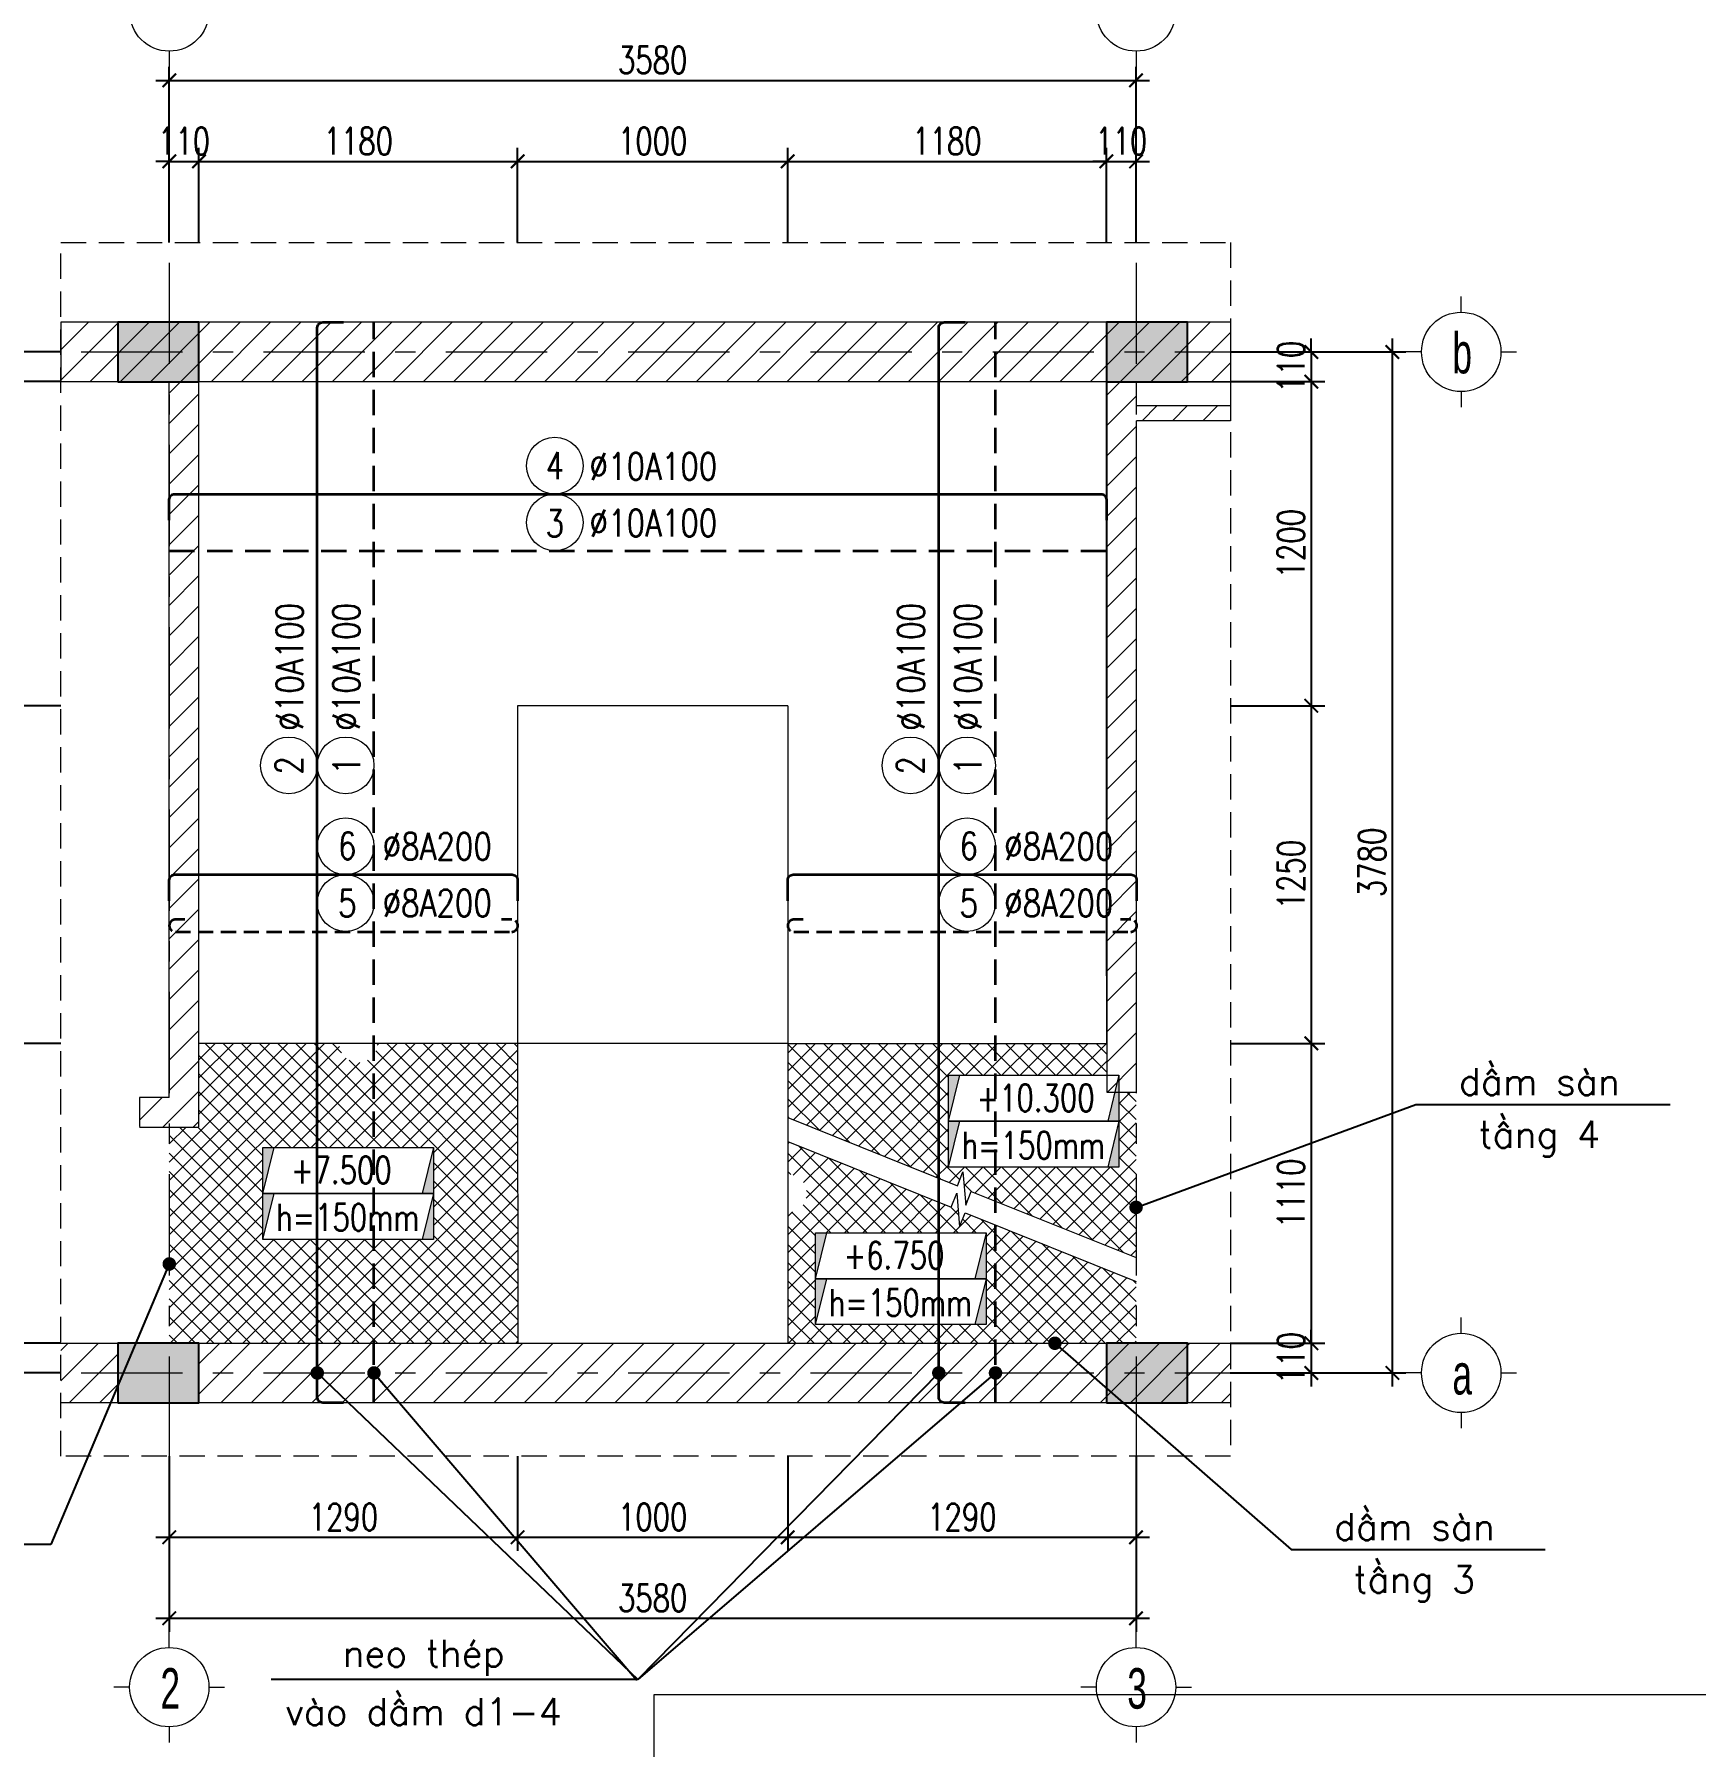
# Model space of a CAD drawing. Extents: x -2098986 to 943, y -1296280 to 73591.
# Drawn here: x -1720119 to -1707814, y -1278822 to -1266142 of the extents above; entities that cross this region are included whole.
import ezdxf
from ezdxf.enums import TextEntityAlignment as Align

# ---------------------------------------------------------------- set-up
doc = ezdxf.new("R2010")
doc.units = 0
doc.header["$LTSCALE"] = 150
doc.header["$PDMODE"] = 35
for name, pattern in [('_Tim', [9, 5, -1.5, 1, -1.5]), ('DASHED2', [0.375, 0.25, -0.125]), ('HIDDEN', [0.375, 0.25, -0.125])]:
    doc.linetypes.add(name, pattern=pattern)
doc.layers.get('0').update_dxf_attribs({"lineweight": 18})
doc.layers.get('Defpoints').update_dxf_attribs({"lineweight": 18})
doc.layers.add('DIM', color=1, linetype='Continuous')
doc.layers.add('HATCH', color=8, linetype='Continuous')
for name, color, linetype, lineweight in [('LS-DIM', 251, 'Continuous', 13), ('LS-HATCH', 147, 'Continuous', 9), ('LS-TEXT', 60, 'Continuous', 20), ('LS-THAY', 7, 'Continuous', 20), ('LS-THEP', 3, 'Continuous', 35), ('LS-TRUC', 108, '_Tim', 9)]:
    doc.layers.add(name, color=color, linetype=linetype, lineweight=lineweight)
doc.styles.add('KCVN-LEADER', font='vnromadi.shx', dxfattribs={"width": 0.7, "height": 4})
doc.styles.add('vnsimpli', font='vnsimli.shx', dxfattribs={"width": 0.75})
doc.dimstyles.new('D50', dxfattribs={"dimtxt": 200, "dimasz": 100, "dimexe": 100, "dimexo": 0, "dimgap": 50, "dimtad": 1, "dimdec": 0, "dimlfac": 0.5, "dimzin": 0, "dimdsep": 46, "dimtxsty": 'vnsimpli', "dimblk1": 'ARCHTICK', "dimblk2": 'ARCHTICK', "dimsah": 1, "dimcen": 0, "dimdle": 100, "dimclrd": 256, "dimclre": 256, "dimclrt": 60, "dimadec": 0, "dimazin": 0, "dimtfac": 0.02, "dimtdec": 0, "dimtix": 1, "dimtmove": 2, "dimatfit": 3, "dimldrblk": 'ARCHTICK', "dimfxl": 100, "dimtolj": 1, "dimtzin": 0, "dimarcsym": 0})
pattern_1 = [(45, (275673.25, -10836.96), (-112.253202, 112.253202), [])]
pattern_2 = [(45, (223006.89, 25633.69), (-67.351921, 67.351921), []), (135, (223006.89, 25633.69), (-67.351921, -67.351921), [])]

# ---------------------------------------------------------------- blocks, each defined once
blk = doc.blocks.new('_ArchTick')
at = {"layer": 'DIM', "color": 0, "const_width": 0.15}
blk.add_lwpolyline([(-0.5, -0.5), (0.5, 0.5)], dxfattribs=at)
blk = doc.blocks.new('*D1452')
at = {"layer": 'Defpoints', "color": 0, "transparency": 16777216}
for p in [(-1718899, -1267083), (-1719119, -1267683), (-1718899, -1267683)]:
    blk.add_point(p, dxfattribs=at)
at = {"layer": 'LS-DIM', "lineweight": -2, "transparency": 16777216}
for p, q in [((-1719119, -1267683), (-1719119, -1266983)), ((-1718899, -1267683), (-1718899, -1266983)), ((-1719119, -1267083), (-1719219, -1267083)), ((-1719119, -1267083), (-1718899, -1267083)), ((-1718899, -1267083), (-1718799, -1267083))]:
    blk.add_line(p, q, dxfattribs=at)
at = {"layer": 'LS-DIM', "lineweight": -2, "transparency": 16777216, "xscale": 100, "yscale": 100, "zscale": 100}
blk.add_blockref('_ArchTick', (-1719119, -1267083), dxfattribs=at)
at = {"layer": 'LS-DIM', "lineweight": -2, "transparency": 16777216, "xscale": 100, "yscale": 100, "zscale": 100, "rotation": 180}
blk.add_blockref('_ArchTick', (-1718899, -1267083), dxfattribs=at)
at = {"layer": 'LS-DIM', "color": 60, "transparency": 16777216, "insert": (-1719009, -1266933), "char_height": 200, "attachment_point": 5, "style": 'vnsimpli'}
blk.add_mtext('\\A1;110', dxfattribs=at)
blk = doc.blocks.new('*D1453')
at = {"layer": 'Defpoints', "color": 0, "transparency": 16777216}
for p in [(-1716539, -1267083), (-1718899, -1267683), (-1716539, -1267683)]:
    blk.add_point(p, dxfattribs=at)
at = {"layer": 'LS-DIM', "lineweight": -2, "transparency": 16777216}
for p, q in [((-1718899, -1267683), (-1718899, -1266983)), ((-1716539, -1267683), (-1716539, -1266983)), ((-1718999, -1267083), (-1716439, -1267083))]:
    blk.add_line(p, q, dxfattribs=at)
at = {"layer": 'LS-DIM', "lineweight": -2, "transparency": 16777216, "xscale": 100, "yscale": 100, "zscale": 100, "rotation": 180}
blk.add_blockref('_ArchTick', (-1718899, -1267083), dxfattribs=at)
at = {"layer": 'LS-DIM', "lineweight": -2, "transparency": 16777216, "xscale": 100, "yscale": 100, "zscale": 100}
blk.add_blockref('_ArchTick', (-1716539, -1267083), dxfattribs=at)
at = {"layer": 'LS-DIM', "color": 60, "transparency": 16777216, "insert": (-1717719, -1266933), "char_height": 200, "attachment_point": 5, "style": 'vnsimpli'}
blk.add_mtext('\\A1;1180', dxfattribs=at)
blk = doc.blocks.new('*D1454')
at = {"layer": 'Defpoints', "color": 0, "transparency": 16777216}
for p in [(-1714539, -1267083), (-1716539, -1267683), (-1714539, -1267683)]:
    blk.add_point(p, dxfattribs=at)
at = {"layer": 'LS-DIM', "lineweight": -2, "transparency": 16777216}
for p, q in [((-1716539, -1267683), (-1716539, -1266983)), ((-1714539, -1267683), (-1714539, -1266983)), ((-1716639, -1267083), (-1714439, -1267083))]:
    blk.add_line(p, q, dxfattribs=at)
at = {"layer": 'LS-DIM', "lineweight": -2, "transparency": 16777216, "xscale": 100, "yscale": 100, "zscale": 100, "rotation": 180}
blk.add_blockref('_ArchTick', (-1716539, -1267083), dxfattribs=at)
at = {"layer": 'LS-DIM', "lineweight": -2, "transparency": 16777216, "xscale": 100, "yscale": 100, "zscale": 100}
blk.add_blockref('_ArchTick', (-1714539, -1267083), dxfattribs=at)
at = {"layer": 'LS-DIM', "color": 60, "transparency": 16777216, "insert": (-1715539, -1266933), "char_height": 200, "attachment_point": 5, "style": 'vnsimpli'}
blk.add_mtext('\\A1;1000', dxfattribs=at)
blk = doc.blocks.new('*D1455')
at = {"layer": 'Defpoints', "color": 0, "transparency": 16777216}
for p in [(-1712179, -1267083), (-1714539, -1267683), (-1712179, -1267683)]:
    blk.add_point(p, dxfattribs=at)
at = {"layer": 'LS-DIM', "lineweight": -2, "transparency": 16777216}
for p, q in [((-1714539, -1267683), (-1714539, -1266983)), ((-1712179, -1267683), (-1712179, -1266983)), ((-1714639, -1267083), (-1712079, -1267083))]:
    blk.add_line(p, q, dxfattribs=at)
at = {"layer": 'LS-DIM', "lineweight": -2, "transparency": 16777216, "xscale": 100, "yscale": 100, "zscale": 100, "rotation": 180}
blk.add_blockref('_ArchTick', (-1714539, -1267083), dxfattribs=at)
at = {"layer": 'LS-DIM', "lineweight": -2, "transparency": 16777216, "xscale": 100, "yscale": 100, "zscale": 100}
blk.add_blockref('_ArchTick', (-1712179, -1267083), dxfattribs=at)
at = {"layer": 'LS-DIM', "color": 60, "transparency": 16777216, "insert": (-1713359, -1266933), "char_height": 200, "attachment_point": 5, "style": 'vnsimpli'}
blk.add_mtext('\\A1;1180', dxfattribs=at)
blk = doc.blocks.new('*D1456')
at = {"layer": 'Defpoints', "color": 0, "transparency": 16777216}
for p in [(-1711959, -1267083), (-1712179, -1267683), (-1711959, -1267683)]:
    blk.add_point(p, dxfattribs=at)
at = {"layer": 'LS-DIM', "lineweight": -2, "transparency": 16777216}
for p, q in [((-1712179, -1267683), (-1712179, -1266983)), ((-1711959, -1267683), (-1711959, -1266983)), ((-1712179, -1267083), (-1712279, -1267083)), ((-1712179, -1267083), (-1711959, -1267083)), ((-1711959, -1267083), (-1711859, -1267083))]:
    blk.add_line(p, q, dxfattribs=at)
at = {"layer": 'LS-DIM', "lineweight": -2, "transparency": 16777216, "xscale": 100, "yscale": 100, "zscale": 100}
blk.add_blockref('_ArchTick', (-1712179, -1267083), dxfattribs=at)
at = {"layer": 'LS-DIM', "lineweight": -2, "transparency": 16777216, "xscale": 100, "yscale": 100, "zscale": 100, "rotation": 180}
blk.add_blockref('_ArchTick', (-1711959, -1267083), dxfattribs=at)
at = {"layer": 'LS-DIM', "color": 60, "transparency": 16777216, "insert": (-1712069, -1266933), "char_height": 200, "attachment_point": 5, "style": 'vnsimpli'}
blk.add_mtext('\\A1;110', dxfattribs=at)
blk = doc.blocks.new('*D1457')
at = {"layer": 'Defpoints', "color": 0, "transparency": 16777216}
for p in [(-1711959, -1266483), (-1719119, -1267683), (-1711959, -1267683)]:
    blk.add_point(p, dxfattribs=at)
at = {"layer": 'LS-DIM', "lineweight": -2, "transparency": 16777216}
for p, q in [((-1719119, -1267683), (-1719119, -1266383)), ((-1711959, -1267683), (-1711959, -1266383)), ((-1719219, -1266483), (-1711859, -1266483))]:
    blk.add_line(p, q, dxfattribs=at)
at = {"layer": 'LS-DIM', "lineweight": -2, "transparency": 16777216, "xscale": 100, "yscale": 100, "zscale": 100, "rotation": 180}
blk.add_blockref('_ArchTick', (-1719119, -1266483), dxfattribs=at)
at = {"layer": 'LS-DIM', "lineweight": -2, "transparency": 16777216, "xscale": 100, "yscale": 100, "zscale": 100}
blk.add_blockref('_ArchTick', (-1711959, -1266483), dxfattribs=at)
at = {"layer": 'LS-DIM', "color": 60, "transparency": 16777216, "insert": (-1715539, -1266333), "char_height": 200, "attachment_point": 5, "style": 'vnsimpli'}
blk.add_mtext('\\A1;3580', dxfattribs=at)
blk = doc.blocks.new('*D1436')
at = {"layer": 'Defpoints', "color": 0, "transparency": 16777216}
for p in [(-1719921, -1268494), (-1720521, -1268714), (-1719921, -1268714)]:
    blk.add_point(p, dxfattribs=at)
at = {"layer": 'LS-DIM', "lineweight": -2, "transparency": 16777216}
for p, q in [((-1720521, -1268494), (-1720521, -1268394)), ((-1719921, -1268494), (-1720621, -1268494)), ((-1720521, -1268494), (-1720521, -1268714)), ((-1719921, -1268714), (-1720621, -1268714)), ((-1720521, -1268714), (-1720521, -1268814))]:
    blk.add_line(p, q, dxfattribs=at)
at = {"layer": 'LS-DIM', "lineweight": -2, "transparency": 16777216, "xscale": 100, "yscale": 100, "zscale": 100}
for p, rotation in [((-1720521, -1268494), 270), ((-1720521, -1268714), 90)]:
    blk.add_blockref('_ArchTick', p, dxfattribs=dict(at, rotation=rotation))
at = {"layer": 'LS-DIM', "color": 60, "transparency": 16777216, "insert": (-1720671, -1268604), "char_height": 200, "attachment_point": 5, "rotation": 90, "style": 'vnsimpli'}
blk.add_mtext('\\A1;110', dxfattribs=at)
blk = doc.blocks.new('*D1437')
at = {"layer": 'Defpoints', "color": 0, "transparency": 16777216}
for p in [(-1719921, -1268714), (-1720521, -1271114), (-1719921, -1271114)]:
    blk.add_point(p, dxfattribs=at)
at = {"layer": 'LS-DIM', "lineweight": -2, "transparency": 16777216}
for p, q in [((-1720521, -1268614), (-1720521, -1271214)), ((-1719921, -1268714), (-1720621, -1268714)), ((-1719921, -1271114), (-1720621, -1271114))]:
    blk.add_line(p, q, dxfattribs=at)
at = {"layer": 'LS-DIM', "lineweight": -2, "transparency": 16777216, "xscale": 100, "yscale": 100, "zscale": 100}
for p, rotation in [((-1720521, -1268714), 90), ((-1720521, -1271114), 270)]:
    blk.add_blockref('_ArchTick', p, dxfattribs=dict(at, rotation=rotation))
at = {"layer": 'LS-DIM', "color": 60, "transparency": 16777216, "insert": (-1720671, -1269914), "char_height": 200, "attachment_point": 5, "rotation": 90, "style": 'vnsimpli'}
blk.add_mtext('\\A1;1200', dxfattribs=at)
blk = doc.blocks.new('*D1438')
at = {"layer": 'Defpoints', "color": 0, "transparency": 16777216}
for p in [(-1719921, -1271114), (-1720521, -1273614), (-1719921, -1273614)]:
    blk.add_point(p, dxfattribs=at)
at = {"layer": 'LS-DIM', "lineweight": -2, "transparency": 16777216}
for p, q in [((-1720521, -1271014), (-1720521, -1273714)), ((-1719921, -1271114), (-1720621, -1271114)), ((-1719921, -1273614), (-1720621, -1273614))]:
    blk.add_line(p, q, dxfattribs=at)
at = {"layer": 'LS-DIM', "lineweight": -2, "transparency": 16777216, "xscale": 100, "yscale": 100, "zscale": 100}
for p, rotation in [((-1720521, -1271114), 90), ((-1720521, -1273614), 270)]:
    blk.add_blockref('_ArchTick', p, dxfattribs=dict(at, rotation=rotation))
at = {"layer": 'LS-DIM', "color": 60, "transparency": 16777216, "insert": (-1720671, -1272364), "char_height": 200, "attachment_point": 5, "rotation": 90, "style": 'vnsimpli'}
blk.add_mtext('\\A1;1250', dxfattribs=at)
blk = doc.blocks.new('*D1439')
at = {"layer": 'Defpoints', "color": 0, "transparency": 16777216}
for p in [(-1719921, -1273614), (-1720521, -1275834), (-1719921, -1275834)]:
    blk.add_point(p, dxfattribs=at)
at = {"layer": 'LS-DIM', "lineweight": -2, "transparency": 16777216}
for p, q in [((-1719921, -1273614), (-1720621, -1273614)), ((-1720521, -1273514), (-1720521, -1275934)), ((-1719921, -1275834), (-1720621, -1275834))]:
    blk.add_line(p, q, dxfattribs=at)
at = {"layer": 'LS-DIM', "lineweight": -2, "transparency": 16777216, "xscale": 100, "yscale": 100, "zscale": 100}
for p, rotation in [((-1720521, -1273614), 90), ((-1720521, -1275834), 270)]:
    blk.add_blockref('_ArchTick', p, dxfattribs=dict(at, rotation=rotation))
at = {"layer": 'LS-DIM', "color": 60, "transparency": 16777216, "insert": (-1720671, -1274724), "char_height": 200, "attachment_point": 5, "rotation": 90, "style": 'vnsimpli'}
blk.add_mtext('\\A1;1110', dxfattribs=at)
blk = doc.blocks.new('*D1440')
at = {"layer": 'Defpoints', "color": 0, "transparency": 16777216}
for p in [(-1719921, -1275834), (-1720521, -1276054), (-1719921, -1276054)]:
    blk.add_point(p, dxfattribs=at)
at = {"layer": 'LS-DIM', "lineweight": -2, "transparency": 16777216}
for p, q in [((-1720521, -1275834), (-1720521, -1275734)), ((-1719921, -1275834), (-1720621, -1275834)), ((-1720521, -1275834), (-1720521, -1276054)), ((-1719921, -1276054), (-1720621, -1276054)), ((-1720521, -1276054), (-1720521, -1276154))]:
    blk.add_line(p, q, dxfattribs=at)
at = {"layer": 'LS-DIM', "lineweight": -2, "transparency": 16777216, "xscale": 100, "yscale": 100, "zscale": 100}
for p, rotation in [((-1720521, -1275834), 270), ((-1720521, -1276054), 90)]:
    blk.add_blockref('_ArchTick', p, dxfattribs=dict(at, rotation=rotation))
at = {"layer": 'LS-DIM', "color": 60, "transparency": 16777216, "insert": (-1720671, -1275944), "char_height": 200, "attachment_point": 5, "rotation": 90, "style": 'vnsimpli'}
blk.add_mtext('\\A1;110', dxfattribs=at)
blk = doc.blocks.new('*D1441')
at = {"layer": 'Defpoints', "color": 0, "transparency": 16777216}
for p in [(-1721121, -1268494), (-1719921, -1268494), (-1719921, -1276054)]:
    blk.add_point(p, dxfattribs=at)
at = {"layer": 'LS-DIM', "lineweight": -2, "transparency": 16777216}
for p, q in [((-1721121, -1276154), (-1721121, -1268394)), ((-1719921, -1268494), (-1721221, -1268494)), ((-1719921, -1276054), (-1721221, -1276054))]:
    blk.add_line(p, q, dxfattribs=at)
at = {"layer": 'LS-DIM', "lineweight": -2, "transparency": 16777216, "xscale": 100, "yscale": 100, "zscale": 100}
for p, rotation in [((-1721121, -1268494), 90), ((-1721121, -1276054), 270)]:
    blk.add_blockref('_ArchTick', p, dxfattribs=dict(at, rotation=rotation))
at = {"layer": 'LS-DIM', "color": 60, "transparency": 16777216, "insert": (-1721271, -1272274), "char_height": 200, "attachment_point": 5, "rotation": 90, "style": 'vnsimpli'}
blk.add_mtext('\\A1;3780', dxfattribs=at)
blk = doc.blocks.new('*D1442')
at = {"layer": 'Defpoints', "color": 0, "transparency": 16777216}
for p in [(-1711261, -1268494), (-1711261, -1268714), (-1710661, -1268714)]:
    blk.add_point(p, dxfattribs=at)
at = {"layer": 'LS-DIM', "lineweight": -2, "transparency": 16777216}
for p, q in [((-1710661, -1268494), (-1710661, -1268394)), ((-1711261, -1268494), (-1710561, -1268494)), ((-1710661, -1268494), (-1710661, -1268714)), ((-1711261, -1268714), (-1710561, -1268714)), ((-1710661, -1268714), (-1710661, -1268814))]:
    blk.add_line(p, q, dxfattribs=at)
at = {"layer": 'LS-DIM', "lineweight": -2, "transparency": 16777216, "xscale": 100, "yscale": 100, "zscale": 100}
for p, rotation in [((-1710661, -1268494), 270), ((-1710661, -1268714), 90)]:
    blk.add_blockref('_ArchTick', p, dxfattribs=dict(at, rotation=rotation))
at = {"layer": 'LS-DIM', "color": 60, "transparency": 16777216, "insert": (-1710811, -1268604), "char_height": 200, "attachment_point": 5, "rotation": 90, "style": 'vnsimpli'}
blk.add_mtext('\\A1;110', dxfattribs=at)
blk = doc.blocks.new('*D1443')
at = {"layer": 'Defpoints', "color": 0, "transparency": 16777216}
for p in [(-1711261, -1268714), (-1711261, -1271114), (-1710661, -1271114)]:
    blk.add_point(p, dxfattribs=at)
at = {"layer": 'LS-DIM', "lineweight": -2, "transparency": 16777216}
for p, q in [((-1710661, -1268614), (-1710661, -1271214)), ((-1711261, -1268714), (-1710561, -1268714)), ((-1711261, -1271114), (-1710561, -1271114))]:
    blk.add_line(p, q, dxfattribs=at)
at = {"layer": 'LS-DIM', "lineweight": -2, "transparency": 16777216, "xscale": 100, "yscale": 100, "zscale": 100}
for p, rotation in [((-1710661, -1268714), 90), ((-1710661, -1271114), 270)]:
    blk.add_blockref('_ArchTick', p, dxfattribs=dict(at, rotation=rotation))
at = {"layer": 'LS-DIM', "color": 60, "transparency": 16777216, "insert": (-1710811, -1269914), "char_height": 200, "attachment_point": 5, "rotation": 90, "style": 'vnsimpli'}
blk.add_mtext('\\A1;1200', dxfattribs=at)
blk = doc.blocks.new('*D1444')
at = {"layer": 'Defpoints', "color": 0, "transparency": 16777216}
for p in [(-1711261, -1271114), (-1711261, -1273614), (-1710661, -1273614)]:
    blk.add_point(p, dxfattribs=at)
at = {"layer": 'LS-DIM', "lineweight": -2, "transparency": 16777216}
for p, q in [((-1710661, -1271014), (-1710661, -1273714)), ((-1711261, -1271114), (-1710561, -1271114)), ((-1711261, -1273614), (-1710561, -1273614))]:
    blk.add_line(p, q, dxfattribs=at)
at = {"layer": 'LS-DIM', "lineweight": -2, "transparency": 16777216, "xscale": 100, "yscale": 100, "zscale": 100}
for p, rotation in [((-1710661, -1271114), 90), ((-1710661, -1273614), 270)]:
    blk.add_blockref('_ArchTick', p, dxfattribs=dict(at, rotation=rotation))
at = {"layer": 'LS-DIM', "color": 60, "transparency": 16777216, "insert": (-1710811, -1272364), "char_height": 200, "attachment_point": 5, "rotation": 90, "style": 'vnsimpli'}
blk.add_mtext('\\A1;1250', dxfattribs=at)
blk = doc.blocks.new('*D1445')
at = {"layer": 'Defpoints', "color": 0, "transparency": 16777216}
for p in [(-1711261, -1273614), (-1711261, -1275834), (-1710661, -1275834)]:
    blk.add_point(p, dxfattribs=at)
at = {"layer": 'LS-DIM', "lineweight": -2, "transparency": 16777216}
for p, q in [((-1711261, -1273614), (-1710561, -1273614)), ((-1710661, -1273514), (-1710661, -1275934)), ((-1711261, -1275834), (-1710561, -1275834))]:
    blk.add_line(p, q, dxfattribs=at)
at = {"layer": 'LS-DIM', "lineweight": -2, "transparency": 16777216, "xscale": 100, "yscale": 100, "zscale": 100}
for p, rotation in [((-1710661, -1273614), 90), ((-1710661, -1275834), 270)]:
    blk.add_blockref('_ArchTick', p, dxfattribs=dict(at, rotation=rotation))
at = {"layer": 'LS-DIM', "color": 60, "transparency": 16777216, "insert": (-1710811, -1274724), "char_height": 200, "attachment_point": 5, "rotation": 90, "style": 'vnsimpli'}
blk.add_mtext('\\A1;1110', dxfattribs=at)
blk = doc.blocks.new('*D1446')
at = {"layer": 'Defpoints', "color": 0, "transparency": 16777216}
for p in [(-1711261, -1275834), (-1711261, -1276054), (-1710661, -1276054)]:
    blk.add_point(p, dxfattribs=at)
at = {"layer": 'LS-DIM', "lineweight": -2, "transparency": 16777216}
for p, q in [((-1710661, -1275834), (-1710661, -1275734)), ((-1711261, -1275834), (-1710561, -1275834)), ((-1710661, -1275834), (-1710661, -1276054)), ((-1711261, -1276054), (-1710561, -1276054)), ((-1710661, -1276054), (-1710661, -1276154))]:
    blk.add_line(p, q, dxfattribs=at)
at = {"layer": 'LS-DIM', "lineweight": -2, "transparency": 16777216, "xscale": 100, "yscale": 100, "zscale": 100}
for p, rotation in [((-1710661, -1275834), 270), ((-1710661, -1276054), 90)]:
    blk.add_blockref('_ArchTick', p, dxfattribs=dict(at, rotation=rotation))
at = {"layer": 'LS-DIM', "color": 60, "transparency": 16777216, "insert": (-1710811, -1275944), "char_height": 200, "attachment_point": 5, "rotation": 90, "style": 'vnsimpli'}
blk.add_mtext('\\A1;110', dxfattribs=at)
blk = doc.blocks.new('*D1447')
at = {"layer": 'Defpoints', "color": 0, "transparency": 16777216}
for p in [(-1711261, -1268494), (-1710061, -1268494), (-1711261, -1276054)]:
    blk.add_point(p, dxfattribs=at)
at = {"layer": 'LS-DIM', "lineweight": -2, "transparency": 16777216}
for p, q in [((-1710061, -1276154), (-1710061, -1268394)), ((-1711261, -1268494), (-1709961, -1268494)), ((-1711261, -1276054), (-1709961, -1276054))]:
    blk.add_line(p, q, dxfattribs=at)
at = {"layer": 'LS-DIM', "lineweight": -2, "transparency": 16777216, "xscale": 100, "yscale": 100, "zscale": 100}
for p, rotation in [((-1710061, -1268494), 90), ((-1710061, -1276054), 270)]:
    blk.add_blockref('_ArchTick', p, dxfattribs=dict(at, rotation=rotation))
at = {"layer": 'LS-DIM', "color": 60, "transparency": 16777216, "insert": (-1710211, -1272274), "char_height": 200, "attachment_point": 5, "rotation": 90, "style": 'vnsimpli'}
blk.add_mtext('\\A1;3780', dxfattribs=at)
blk = doc.blocks.new('*D1448')
at = {"layer": 'Defpoints', "color": 0, "transparency": 16777216}
for p in [(-1719119, -1276671), (-1716539, -1276671), (-1716539, -1277271)]:
    blk.add_point(p, dxfattribs=at)
at = {"layer": 'LS-DIM', "lineweight": -2, "transparency": 16777216}
for p, q in [((-1719119, -1276671), (-1719119, -1277371)), ((-1716539, -1276671), (-1716539, -1277371)), ((-1719219, -1277271), (-1716439, -1277271))]:
    blk.add_line(p, q, dxfattribs=at)
at = {"layer": 'LS-DIM', "lineweight": -2, "transparency": 16777216, "xscale": 100, "yscale": 100, "zscale": 100, "rotation": 180}
blk.add_blockref('_ArchTick', (-1719119, -1277271), dxfattribs=at)
at = {"layer": 'LS-DIM', "lineweight": -2, "transparency": 16777216, "xscale": 100, "yscale": 100, "zscale": 100}
blk.add_blockref('_ArchTick', (-1716539, -1277271), dxfattribs=at)
at = {"layer": 'LS-DIM', "color": 60, "transparency": 16777216, "insert": (-1717829, -1277121), "char_height": 200, "attachment_point": 5, "style": 'vnsimpli'}
blk.add_mtext('\\A1;1290', dxfattribs=at)
blk = doc.blocks.new('*D1449')
at = {"layer": 'Defpoints', "color": 0, "transparency": 16777216}
for p in [(-1716539, -1276671), (-1714539, -1276671), (-1714539, -1277271)]:
    blk.add_point(p, dxfattribs=at)
at = {"layer": 'LS-DIM', "lineweight": -2, "transparency": 16777216}
for p, q in [((-1716539, -1276671), (-1716539, -1277371)), ((-1714539, -1276671), (-1714539, -1277371)), ((-1716639, -1277271), (-1714439, -1277271))]:
    blk.add_line(p, q, dxfattribs=at)
at = {"layer": 'LS-DIM', "lineweight": -2, "transparency": 16777216, "xscale": 100, "yscale": 100, "zscale": 100, "rotation": 180}
blk.add_blockref('_ArchTick', (-1716539, -1277271), dxfattribs=at)
at = {"layer": 'LS-DIM', "lineweight": -2, "transparency": 16777216, "xscale": 100, "yscale": 100, "zscale": 100}
blk.add_blockref('_ArchTick', (-1714539, -1277271), dxfattribs=at)
at = {"layer": 'LS-DIM', "color": 60, "transparency": 16777216, "insert": (-1715539, -1277121), "char_height": 200, "attachment_point": 5, "style": 'vnsimpli'}
blk.add_mtext('\\A1;1000', dxfattribs=at)
blk = doc.blocks.new('*D1450')
at = {"layer": 'Defpoints', "color": 0, "transparency": 16777216}
for p in [(-1714539, -1276671), (-1711959, -1276671), (-1711959, -1277271)]:
    blk.add_point(p, dxfattribs=at)
at = {"layer": 'LS-DIM', "lineweight": -2, "transparency": 16777216}
for p, q in [((-1714539, -1276671), (-1714539, -1277371)), ((-1711959, -1276671), (-1711959, -1277371)), ((-1714639, -1277271), (-1711859, -1277271))]:
    blk.add_line(p, q, dxfattribs=at)
at = {"layer": 'LS-DIM', "lineweight": -2, "transparency": 16777216, "xscale": 100, "yscale": 100, "zscale": 100, "rotation": 180}
blk.add_blockref('_ArchTick', (-1714539, -1277271), dxfattribs=at)
at = {"layer": 'LS-DIM', "lineweight": -2, "transparency": 16777216, "xscale": 100, "yscale": 100, "zscale": 100}
blk.add_blockref('_ArchTick', (-1711959, -1277271), dxfattribs=at)
at = {"layer": 'LS-DIM', "color": 60, "transparency": 16777216, "insert": (-1713249, -1277121), "char_height": 200, "attachment_point": 5, "style": 'vnsimpli'}
blk.add_mtext('\\A1;1290', dxfattribs=at)
blk = doc.blocks.new('*D1451')
at = {"layer": 'Defpoints', "color": 0, "transparency": 16777216}
for p in [(-1719119, -1276671), (-1711959, -1276671), (-1711959, -1277871)]:
    blk.add_point(p, dxfattribs=at)
at = {"layer": 'LS-DIM', "lineweight": -2, "transparency": 16777216}
for p, q in [((-1719119, -1276671), (-1719119, -1277971)), ((-1711959, -1276671), (-1711959, -1277971)), ((-1719219, -1277871), (-1711859, -1277871))]:
    blk.add_line(p, q, dxfattribs=at)
at = {"layer": 'LS-DIM', "lineweight": -2, "transparency": 16777216, "xscale": 100, "yscale": 100, "zscale": 100, "rotation": 180}
blk.add_blockref('_ArchTick', (-1719119, -1277871), dxfattribs=at)
at = {"layer": 'LS-DIM', "lineweight": -2, "transparency": 16777216, "xscale": 100, "yscale": 100, "zscale": 100}
blk.add_blockref('_ArchTick', (-1711959, -1277871), dxfattribs=at)
at = {"layer": 'LS-DIM', "color": 60, "transparency": 16777216, "insert": (-1715539, -1277721), "char_height": 200, "attachment_point": 5, "style": 'vnsimpli'}
blk.add_mtext('\\A1;3580', dxfattribs=at)
blk = doc.blocks.new('A$C0F04115F')
at = {"layer": 'LS-THAY'}
for p, q in [((-380, 380), (-380, 530)), ((-760, 0), (-910, 0)), ((0, 0), (150, 0)), ((-380, -380), (-380, -530))]:
    blk.add_line(p, q, dxfattribs=at)
blk.add_circle((-380, 0), 380, dxfattribs=at)
blk = doc.blocks.new('cot MB')
at = {"layer": 'LS-DIM'}
for points in [[(122684, -484996), (122601, -484996), (122601, -485336)], [(123863, -484996), (123780, -485336), (123863, -485336)]]:
    blk.add_hatch(color=256, dxfattribs=at).paths.add_polyline_path(points)
for p, q in [((122601, -485336), (122684, -484996)), ((123863, -484996), (123780, -485336))]:
    blk.add_line(p, q, dxfattribs=at)
blk.add_lwpolyline([(122601, -484996), (123863, -484996), (123863, -485336), (122601, -485336)], close=True, dxfattribs=at)
blk = doc.blocks.new('DOT')
at = {"color": 0, "linetype": 'ByBlock'}
blk.add_line((-0.5, 0), (-1, 0), dxfattribs=at)
at = {"color": 0, "linetype": 'ByBlock', "const_width": 0.5}
blk.add_lwpolyline([(-0.25, 0, 1), (0.25, 0, 1)], format="xyb", close=True, dxfattribs=at)

msp = doc.modelspace()

# ---------------------------------------------------------------- hatches: boundary and pattern name
at = {"layer": 'HATCH'}
h = msp.add_hatch(color=256, dxfattribs=at)
h.dxf.hatch_style = 1
h.paths.add_polyline_path([(-1719498.8, -1268714.4), (-1718898.8, -1268714.4), (-1718898.8, -1268274.4), (-1719498.8, -1268274.4)])
h = msp.add_hatch(color=256, dxfattribs=at)
h.dxf.hatch_style = 1
h.paths.add_polyline_path([(-1712178.8, -1268714.4), (-1711578.8, -1268714.4), (-1711578.8, -1268274.4), (-1712178.8, -1268274.4)])
h = msp.add_hatch(color=256, dxfattribs=at)
h.dxf.hatch_style = 1
h.paths.add_polyline_path([(-1719498.8, -1276274.4), (-1718898.8, -1276274.4), (-1718898.8, -1275834.4), (-1719498.8, -1275834.4)])
h = msp.add_hatch(color=256, dxfattribs=at)
h.dxf.hatch_style = 1
h.paths.add_polyline_path([(-1712178.8, -1276274.4), (-1711578.8, -1276274.4), (-1711578.8, -1275834.4), (-1712178.8, -1275834.4)])
at = {"layer": 'LS-HATCH'}
h = msp.add_hatch(dxfattribs=at)
h.set_pattern_fill('ANSI31', color=256, scale=50)
h.set_pattern_definition(pattern_1)
h.paths.add_polyline_path([(-1718898.8, -1268714.4), (-1712174.8, -1268714.4), (-1712174.8, -1273974.4), (-1711954.8, -1273974.4), (-1711954.8, -1269003.6), (-1711260.8, -1269003.6), (-1711260.8, -1268893.6), (-1711954.8, -1268893.6), (-1711954.8, -1268714.4), (-1711260.8, -1268714.4), (-1711260.8, -1268274.4), (-1719920.8, -1268274.4), (-1719920.8, -1268714.4), (-1719118.8, -1268714.4), (-1719118.8, -1274014.4), (-1719338.7, -1274014.4), (-1719338.7, -1274234.4), (-1718898.8, -1274234.4)])
h = msp.add_hatch(dxfattribs=at)
h.set_pattern_fill('ANSI37', color=256, scale=30)
h.set_pattern_definition(pattern_2)
h.paths.add_polyline_path([(-1717860.1, -1273614.4), (-1718898.8, -1273614.4), (-1718898.8, -1274234.4), (-1719118.8, -1274234.4), (-1719118.8, -1275834.4), (-1716537.1, -1275834.4), (-1716538.8, -1273614.4), (-1717577.5, -1273614.4, -1)])
h.paths.add_polyline_path([(-1717163.1, -1274384.6), (-1717163.1, -1274725), (-1717163.1, -1275065.4), (-1718425.1, -1275065.4), (-1718425.1, -1274725), (-1718425.1, -1274384.6)], flags=16)
h.paths.add_polyline_path([(-1718267.4, -1274701.7), (-1717381.7, -1274701.7), (-1717381.7, -1274401.7), (-1718267.4, -1274401.7)], flags=8)
h.paths.add_polyline_path([(-1718361.9, -1275052), (-1717233.3, -1275052), (-1717233.3, -1274752), (-1718361.9, -1274752)], flags=8)
h = msp.add_hatch(dxfattribs=at)
h.set_pattern_fill('ANSI37', color=256, scale=30)
h.set_pattern_definition(pattern_2)
h.paths.add_polyline_path([(-1713347.9, -1273850.2), (-1712174.8, -1273850.2), (-1712174.8, -1273614.4), (-1714538.8, -1273614.4), (-1714538.4, -1274163.6), (-1713282.3, -1274668.2), (-1713240.9, -1274565.2), (-1713220.6, -1274812.6), (-1713179.3, -1274709.6), (-1711958.8, -1275199.8), (-1711958.8, -1273974.4), (-1712086, -1273974.4), (-1712086, -1274190.6), (-1712086, -1274531), (-1713347.9, -1274531), (-1713347.9, -1274190.6)])
h.paths.add_polyline_path([(-1714538.2, -1274340.8), (-1714538.1, -1274583.5, -0.4144337), (-1714396.7, -1274724.7, -0.4139939), (-1714537.8, -1274866), (-1714537.1, -1275834.4), (-1711958.8, -1275834.4), (-1711958.8, -1275376.9), (-1713224.3, -1274868.6), (-1713265.6, -1274971.6), (-1713285.9, -1274724.2), (-1713327.3, -1274827.2)])
h.paths.add_polyline_path([(-1713070.2, -1275015.9), (-1713070.2, -1275356.3), (-1713070.2, -1275696.7), (-1714332.2, -1275696.7), (-1714332.2, -1275356.3), (-1714332.2, -1275015.9)], flags=16)
h.paths.add_polyline_path([(-1714174.5, -1275333.1), (-1713288.8, -1275333.1), (-1713288.8, -1275033.1), (-1714174.5, -1275033.1)], flags=8)
h.paths.add_polyline_path([(-1714269, -1275683.4), (-1713140.4, -1275683.4), (-1713140.4, -1275383.4), (-1714269, -1275383.4)], flags=8)
h = msp.add_hatch(dxfattribs=at)
h.set_pattern_fill('ANSI31', color=256, scale=50)
h.set_pattern_definition(pattern_1)
h.paths.add_polyline_path([(-1719498.8, -1276054.4), (-1719498.8, -1275834.4), (-1719920.8, -1275834.4), (-1719920.8, -1276054.4)])
h.paths.add_polyline_path([(-1719498.8, -1276274.4), (-1719498.8, -1276054.4), (-1719920.8, -1276054.4), (-1719920.8, -1276274.4)])
h.paths.add_polyline_path([(-1711260.8, -1276054.4), (-1711260.8, -1275834.4), (-1718898.8, -1275834.4), (-1718898.8, -1276054.4)])
h.paths.add_polyline_path([(-1711260.8, -1276274.4), (-1711260.8, -1276054.4), (-1718898.8, -1276054.4), (-1718898.8, -1276274.4)])

# ---------------------------------------------------------------- linework, layer by layer
at = {"layer": 'DIM'}
for points in [[(-1719498.8, -1268714.4), (-1718898.8, -1268714.4), (-1718898.8, -1268274.4), (-1719498.8, -1268274.4)], [(-1712178.8, -1268714.4), (-1711578.8, -1268714.4), (-1711578.8, -1268274.4), (-1712178.8, -1268274.4)], [(-1719498.8, -1276274.4), (-1718898.8, -1276274.4), (-1718898.8, -1275834.4), (-1719498.8, -1275834.4)], [(-1712178.8, -1276274.4), (-1711578.8, -1276274.4), (-1711578.8, -1275834.4), (-1712178.8, -1275834.4)]]:
    msp.add_lwpolyline(points, close=True, dxfattribs=at)
at = {"layer": 'LS-DIM', "linetype": 'HIDDEN', "ltscale": 5}
msp.add_lwpolyline([(-1719920.8, -1267683), (-1711260.8, -1267683), (-1711260.8, -1276671), (-1719920.8, -1276671)], close=True, dxfattribs=at)
at = {"layer": 'LS-DIM'}
for points in [[(-1714538.4, -1274163.6), (-1713282.3, -1274668.2), (-1713240.9, -1274565.2), (-1713220.6, -1274812.6), (-1713179.3, -1274709.6), (-1711958.8, -1275199.8)], [(-1714538.2, -1274340.8), (-1713327.3, -1274827.2), (-1713285.9, -1274724.2), (-1713265.6, -1274971.6), (-1713224.3, -1274868.6), (-1711958.8, -1275376.9)]]:
    msp.add_lwpolyline(points, dxfattribs=at)
at = {"layer": 'LS-THAY'}
for p, q in [((-1719920.8, -1268274.4), (-1719920.8, -1268714.4)), ((-1711260.8, -1268274.4), (-1711260.8, -1269003.6)), ((-1719118.8, -1274014.4), (-1719118.8, -1268714.4)), ((-1718898.8, -1274234.4), (-1718898.8, -1268714.4)), ((-1712178.8, -1273114.4), (-1712178.8, -1268714.4)), ((-1716538.8, -1271114.4), (-1716538.8, -1273614.4)), ((-1714538.8, -1273614.4), (-1716538.8, -1273614.4)), ((-1719118.8, -1274014.4), (-1719338.7, -1274014.4)), ((-1719338.7, -1274234.4), (-1718898.8, -1274234.4))]:
    msp.add_line(p, q, dxfattribs=at)
for points in [[(-1711260.8, -1268274.4), (-1719920.8, -1268274.4)], [(-1719118.8, -1268714.4), (-1719920.8, -1268714.4)], [(-1719118.8, -1268714.4), (-1719920.8, -1268714.4)], [(-1712174.8, -1268714.4), (-1718898.8, -1268714.4)], [(-1712174.8, -1268714.4), (-1712174.8, -1273974.4), (-1711954.8, -1273974.4), (-1711954.8, -1269003.6)], [(-1711260.8, -1268714.4), (-1711954.8, -1268714.4)], [(-1711954.8, -1268893.6), (-1711954.8, -1268714.4)], [(-1711260.8, -1268893.6), (-1711954.8, -1268893.6), (-1711954.8, -1268714.4), (-1711260.8, -1268714.4)], [(-1711260.8, -1269003.6), (-1711954.8, -1269003.6)], [(-1714538.8, -1271114.4), (-1716538.8, -1271114.4)], [(-1714538.8, -1271114.4), (-1714538.8, -1273614.4)], [(-1712178.8, -1273114.4), (-1712178.8, -1273614.4)], [(-1716538.8, -1273614.4), (-1718898.8, -1273614.4)], [(-1716538.8, -1273614.4), (-1716537.1, -1275835.1)], [(-1714538.8, -1273614.4), (-1714537.1, -1275834.4)], [(-1714538.8, -1273614.4), (-1712174.8, -1273614.4)], [(-1719338.7, -1274014.4), (-1719338.7, -1274230.5)], [(-1719920.8, -1275834.4), (-1711260.8, -1275834.4)], [(-1711260.8, -1276274.4), (-1719920.8, -1276274.4)]]:
    msp.add_lwpolyline(points, dxfattribs=at)
at = {"layer": 'LS-THAY', "lineweight": 0}
msp.add_lwpolyline([(-1715531.7, -1284310), (-1706752.5, -1284310), (-1706752.5, -1278438.6), (-1715531.3, -1278438.6)], close=True, dxfattribs=at)
at = {"layer": 'LS-THAY'}
for centre in [(-1716263.5, -1269336.2, 0), (-1716263.2, -1269756.2, 0), (-1718232.8, -1271555.7), (-1717812.8, -1271555.4), (-1713629.8, -1271555.7), (-1713209.8, -1271555.4), (-1717812.8, -1272154.4), (-1713209.8, -1272154.4), (-1717812.8, -1272574.4), (-1713209.8, -1272574.4)]:
    msp.add_circle(centre, 210, dxfattribs=at)
at = {"layer": 'LS-THEP', "linetype": 'DASHED2', "ltscale": 5}
for p, q in [((-1717602.8, -1276274.4, 0), (-1717602.8, -1268274.4)), ((-1712999.8, -1276274.4, 0), (-1712999.8, -1268274.4)), ((-1719118.8, -1269966.2, 0), (-1712178.8, -1269966.2, 0))]:
    msp.add_line(p, q, dxfattribs=at)
at = {"layer": 'LS-THEP', "ltscale": 25}
for points in [[(-1717828.8, -1276274.4), (-1717982.6, -1276274.4, -0.4142136), (-1718022.8, -1276234.2), (-1718022.8, -1268314.6, -0.4142136), (-1717982.6, -1268274.4), (-1717828.8, -1268274.4)], [(-1713225.8, -1276274.4), (-1713379.6, -1276274.4, -0.4142136), (-1713419.8, -1276234.2), (-1713419.8, -1268314.6, -0.4142136), (-1713379.6, -1268274.4), (-1713225.8, -1268274.4)], [(-1719118.8, -1272558.4), (-1719118.8, -1272404.6, -0.4142136), (-1719078.6, -1272364.4), (-1716579, -1272364.4, -0.4142136), (-1716538.8, -1272404.6), (-1716538.8, -1272558.4)], [(-1714538.8, -1272558.4), (-1714538.8, -1272404.6, -0.4142136), (-1714498.6, -1272364.4), (-1711995, -1272364.4, -0.4142136), (-1711954.8, -1272404.6), (-1711954.8, -1272558.4)]]:
    msp.add_lwpolyline(points, format="xyb", dxfattribs=at)
at = {"layer": 'LS-THEP', "ltscale": 25, "elevation": 0}
msp.add_lwpolyline([(-1719118.8, -1269740.2), (-1719118.8, -1269586.4, -0.4142136), (-1719078.6, -1269546.2), (-1712219, -1269546.2, -0.4142136), (-1712178.8, -1269586.4), (-1712178.8, -1269740.2)], format="xyb", dxfattribs=at)
at = {"layer": 'LS-THEP', "linetype": 'DASHED2', "ltscale": 3}
for points in [[(-1719003.4, -1272697.3), (-1719073.8, -1272697.3, 1), (-1719073.8, -1272787.3), (-1716582.2, -1272787.3, 1), (-1716582.2, -1272697.3), (-1716659.1, -1272697.3)], [(-1714423.4, -1272697.3), (-1714493.8, -1272697.3, 1), (-1714493.8, -1272787.3), (-1711998.2, -1272787.3, 1), (-1711998.2, -1272697.3), (-1712075.1, -1272697.3)]]:
    msp.add_lwpolyline(points, format="xyb", dxfattribs=at)
at = {"layer": 'LS-TRUC'}
for p, q in [((-1719118.8, -1266483), (-1719118.8, -1277871)), ((-1711958.8, -1266483), (-1711958.8, -1277871)), ((-1721120.8, -1268494.4), (-1710060.8, -1268494.4)), ((-1721120.8, -1276054.4), (-1710060.8, -1276054.4))]:
    msp.add_line(p, q, dxfattribs=at)

# ---------------------------------------------------------------- block references
at = {"layer": 'LS-DIM'}
for p in [(-1835948.9, -788854.5), (-1835948.9, -789194.9), (-1841026, -789388.9), (-1841026, -789729.3), (-1836933.1, -790020.2), (-1836933.1, -790360.6)]:
    msp.add_blockref('cot MB', p, dxfattribs=at)
at = {"layer": 'LS-THAY', "xscale": 0.7730447999201715, "yscale": 0.7730447999201715, "zscale": 0.7730447999201715, "rotation": 180}
for p in [(-1719412.7, -1265973.1), (-1712252.7, -1265973.1), (-1709844.8, -1268493.5), (-1709844.8, -1276054.4), (-1719412.7, -1278380.8), (-1712252.7, -1278380.8)]:
    msp.add_blockref('A$C0F04115F', p, dxfattribs=at)

# ---------------------------------------------------------------- texts
at = {"layer": 'LS-TEXT'}
for s, height, style, width, p in [('b', 300, 'KCVN-LEADER', 0.65, (-1709543.6, -1268502.7)), ('4', 200, 'vnsimpli', 0.8, (-1716263.5, -1269336.2, 0)), ('3', 200, 'vnsimpli', 0.8, (-1716263.5, -1269763.2, 0)), ('6', 200, 'vnsimpli', 0.8, (-1717800.8, -1272151.5)), ('6', 200, 'vnsimpli', 0.8, (-1713197.8, -1272151.5)), ('5', 200, 'vnsimpli', 0.8, (-1717800.8, -1272576.5)), ('5', 200, 'vnsimpli', 0.8, (-1713197.8, -1272576.5)), ('a', 300, 'KCVN-LEADER', 0.65, (-1709543.6, -1276063.5)), ('2', 300, 'KCVN-LEADER', 0.65, (-1719111.5, -1278389.9)), ('3', 300, 'KCVN-LEADER', 0.65, (-1711951.5, -1278389.9))]:
    msp.add_text(s, height=height, dxfattribs=dict(at, style=style, width=width)).set_placement(p, align=Align.MIDDLE_CENTER)
at = {"layer": 'LS-TEXT', "style": 'vnsimpli', "width": 0.8}
for s, p in [('`10A100', (-1715533.4, -1269341.2, 0)), ('`10A100', (-1715533.4, -1269761.2, 0)), ('%%C8A200', (-1717134.1, -1272155.2)), ('%%C8A200', (-1712531.1, -1272155.2)), ('%%C8A200', (-1717134.1, -1272575.2)), ('%%C8A200', (-1712531.1, -1272575.2))]:
    msp.add_text(s, height=200, dxfattribs=at).set_placement(p, align=Align.MIDDLE)
for p in [(-1718227.8, -1270825.6), (-1717807.8, -1270825.6), (-1713624.8, -1270825.6), (-1713204.8, -1270825.6)]:
    msp.add_text('`10A100', height=200, rotation=90, dxfattribs=at).set_placement(p, align=Align.MIDDLE)
for s, p in [('2', (-1718232.8, -1271555.7)), ('1', (-1717805.8, -1271555.7)), ('2', (-1713629.8, -1271555.7)), ('1', (-1713202.8, -1271555.7))]:
    msp.add_text(s, height=200, rotation=90, dxfattribs=at).set_placement(p, align=Align.MIDDLE_CENTER)
at = {"layer": 'LS-TEXT', "style": 'vnsimpli'}
for s, p in [('dÇm sµn', (-1708972.9, -1273997.2, 0.9)), ('tÇng 4', (-1708972.9, -1274387.2, 0.9)), ('dÇm sµn', (-1709898.2, -1277292.9, 0.9)), ('tÇng 3', (-1709898.2, -1277682.9, 0.9)), ('neo thÐp', (-1717236.1, -1278230.9, 0.9)), ('vµo dÇm d1-4', (-1717236.1, -1278662.9, 0.9))]:
    msp.add_text(s, height=200, dxfattribs=at).set_placement(p, align=Align.CENTER)
at = {"layer": 'LS-TEXT', "color": 60, "style": 'vnsimpli', "width": 0.75}
for s, p in [('+10.300', (-1713140.2, -1274117.3)), ('+7.500', (-1718217.4, -1274651.7)), ('+6.750', (-1714124.5, -1275283.1))]:
    msp.add_text(s, height=200, dxfattribs=at).set_placement(p)
for p in [(-1712720.5, -1274467.7), (-1717797.6, -1275002), (-1713704.7, -1275633.4)]:
    msp.add_text('h=150mm', height=200, dxfattribs=at).set_placement(p, align=Align.CENTER)

# ---------------------------------------------------------------- dimensions: what is measured, and where the dimension line sits
at = {"layer": 'LS-DIM'}
for base, p1, p2, picture, middle in [((-1711958.8, -1266483), (-1719118.8, -1267683), (-1711958.8, -1267683), '*D1457', (-1715538.8, -1266333)), ((-1718898.8, -1267083), (-1719118.8, -1267683), (-1718898.8, -1267683), '*D1452', (-1719008.8, -1266933)), ((-1716538.8, -1267083), (-1718898.8, -1267683), (-1716538.8, -1267683), '*D1453', (-1717718.8, -1266933)), ((-1714538.8, -1267083), (-1716538.8, -1267683), (-1714538.8, -1267683), '*D1454', (-1715538.8, -1266933)), ((-1712178.8, -1267083), (-1714538.8, -1267683), (-1712178.8, -1267683), '*D1455', (-1713358.8, -1266933)), ((-1711958.8, -1267083), (-1712178.8, -1267683), (-1711958.8, -1267683), '*D1456', (-1712068.8, -1266933)), ((-1716538.7, -1277271), (-1719118.8, -1276671), (-1716538.7, -1276671), '*D1448', (-1717828.8, -1277121)), ((-1711958.8, -1277871), (-1719118.8, -1276671), (-1711958.8, -1276671), '*D1451', (-1715538.8, -1277721)), ((-1714538.7, -1277271), (-1716538.7, -1276671), (-1714538.7, -1276671), '*D1449', (-1715538.7, -1277121)), ((-1711958.8, -1277271), (-1714538.7, -1276671), (-1711958.8, -1276671), '*D1450', (-1713248.7, -1277121))]:
    dim = msp.add_linear_dim(base=base, p1=p1, p2=p2, dimstyle='D50', dxfattribs=at)
    dim.commit()
    dim.dimension.update_dxf_attribs({"geometry": picture, "text_midpoint": middle})
for base, p1, p2, picture, middle in [((-1721120.8, -1268494.4), (-1719920.8, -1276054.4), (-1719920.8, -1268494.4), '*D1441', (-1721270.8, -1272274.4)), ((-1720520.8, -1268714.4), (-1719920.8, -1268494.4), (-1719920.8, -1268714.4), '*D1436', (-1720670.8, -1268604.4)), ((-1710660.8, -1268714.4), (-1711260.8, -1268494.4), (-1711260.8, -1268714.4), '*D1442', (-1710810.8, -1268604.4)), ((-1710060.8, -1268494.4), (-1711260.8, -1276054.4), (-1711260.8, -1268494.4), '*D1447', (-1710210.8, -1272274.4)), ((-1720520.8, -1271114.4), (-1719920.8, -1268714.4), (-1719920.8, -1271114.4), '*D1437', (-1720670.8, -1269914.4)), ((-1710660.8, -1271114.4), (-1711260.8, -1268714.4), (-1711260.8, -1271114.4), '*D1443', (-1710810.8, -1269914.4)), ((-1720520.8, -1273614.4), (-1719920.8, -1271114.4), (-1719920.8, -1273614.4), '*D1438', (-1720670.8, -1272364.4)), ((-1710660.8, -1273614.4), (-1711260.8, -1271114.4), (-1711260.8, -1273614.4), '*D1444', (-1710810.8, -1272364.4)), ((-1720520.8, -1275834.4), (-1719920.8, -1273614.4), (-1719920.8, -1275834.4), '*D1439', (-1720670.8, -1274724.4)), ((-1710660.8, -1275834.4), (-1711260.8, -1273614.4), (-1711260.8, -1275834.4), '*D1445', (-1710810.8, -1274724.4)), ((-1720520.8, -1276054.4), (-1719920.8, -1275834.4), (-1719920.8, -1276054.4), '*D1440', (-1720670.8, -1275944.4)), ((-1710660.8, -1276054.4), (-1711260.8, -1275834.4), (-1711260.8, -1276054.4), '*D1446', (-1710810.8, -1275944.4))]:
    dim = msp.add_linear_dim(base=base, p1=p1, p2=p2, angle=90, dimstyle='D50', dxfattribs=at)
    dim.commit()
    dim.dimension.update_dxf_attribs({"geometry": picture, "text_midpoint": middle})

# ---------------------------------------------------------------- leaders
for points, override in [([(-1711958.8, -1274828.3), (-1709885.9, -1274065.3), (-1708002.9, -1274065.3)], {"dimgap": 50, "dimtad": 0, "dimldrblk": 'DOT'}), ([(-1719118.8, -1275247.3), (-1719996.1, -1277324.1), (-1721698.1, -1277324.1)], {"dimtad": 0, "dimldrblk": 'DOT'}), ([(-1712560.1, -1275834.4), (-1710811.1, -1277361), (-1708928.1, -1277361)], {"dimgap": 50, "dimtad": 0, "dimldrblk": 'DOT'}), ([(-1712999.8, -1276054.4, 0), (-1715649.8, -1278323.3, 0), (-1718363.8, -1278323.3, 0)], {"dimtad": 0, "dimldrblk": 'DOT'}), ([(-1718022.8, -1276054.4), (-1715649.8, -1278323.3)], {"dimtad": 0, "dimldrblk": 'DOT'}), ([(-1717602.8, -1276054.4, 0), (-1715655.8, -1278328.4, 0)], {"dimtad": 0, "dimldrblk": 'DOT'}), ([(-1713419.8, -1276054.4), (-1715649.8, -1278323.3)], {"dimtad": 0, "dimldrblk": 'DOT'})]:
    msp.add_leader(points, dimstyle='D50', override=override, dxfattribs=at)

doc.saveas('drawing.dxf')
